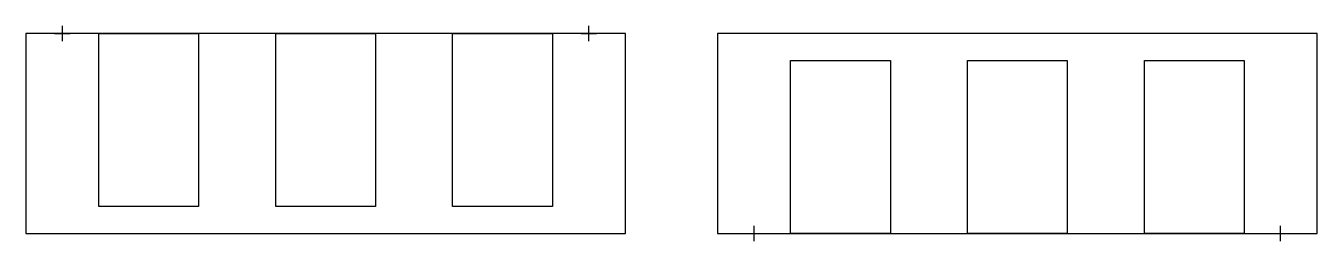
# Model space of a CAD drawing. Header units: inches. Extents: x 0 to 168, y -1 to 27.
import ezdxf

# ---------------------------------------------------------------- set-up
doc = ezdxf.new("R2010")
doc.units = ezdxf.units.IN
doc.header["$MEASUREMENT"] = 0
doc.layers.add('CUT', color=1, linetype='Continuous')
doc.layers.add('REG', color=5, linetype='Continuous')

msp = doc.modelspace()

# ---------------------------------------------------------------- linework, layer by layer
at = {"layer": 'CUT'}
for points in [[(0, 0), (78, 0), (78, 26), (0, 26)], [(9.5, 26), (22.48, 26), (22.48, 3.5), (9.5, 3.5), (9.5, 25.9999)], [(45.49, 3.5), (32.51, 3.5), (32.51, 26), (32.51, 26), (45.49, 26)], [(68.5, 3.5), (55.52, 3.5), (55.52, 26), (55.52, 26), (68.5, 26)], [(90, 0), (168, 0), (168, 26), (90, 26)], [(99.5, 22.5), (112.48, 22.4752), (112.48, 0.0001), (112.48, 0), (99.5, 0)], [(135.49, 22.5), (135.49, 0), (122.51, 0), (122.51, 22.5)], [(158.5, 22.5), (158.5, 0), (145.52, 0), (145.52, 22.5)]]:
    msp.add_lwpolyline(points, close=True, dxfattribs=at)
at = {"layer": 'REG'}
for points in [[(4.75, 25), (4.75, 27)], [(73.25, 25), (73.25, 27)], [(3.75, 26), (5.75, 26)], [(72.25, 26), (74.25, 26)], [(93.75, 0), (95.75, 0)], [(94.75, -1), (94.75, 1)], [(162.25, 0), (164.25, 0)], [(163.25, -1), (163.25, 1)]]:
    msp.add_lwpolyline(points, dxfattribs=at)

doc.saveas('drawing.dxf')
